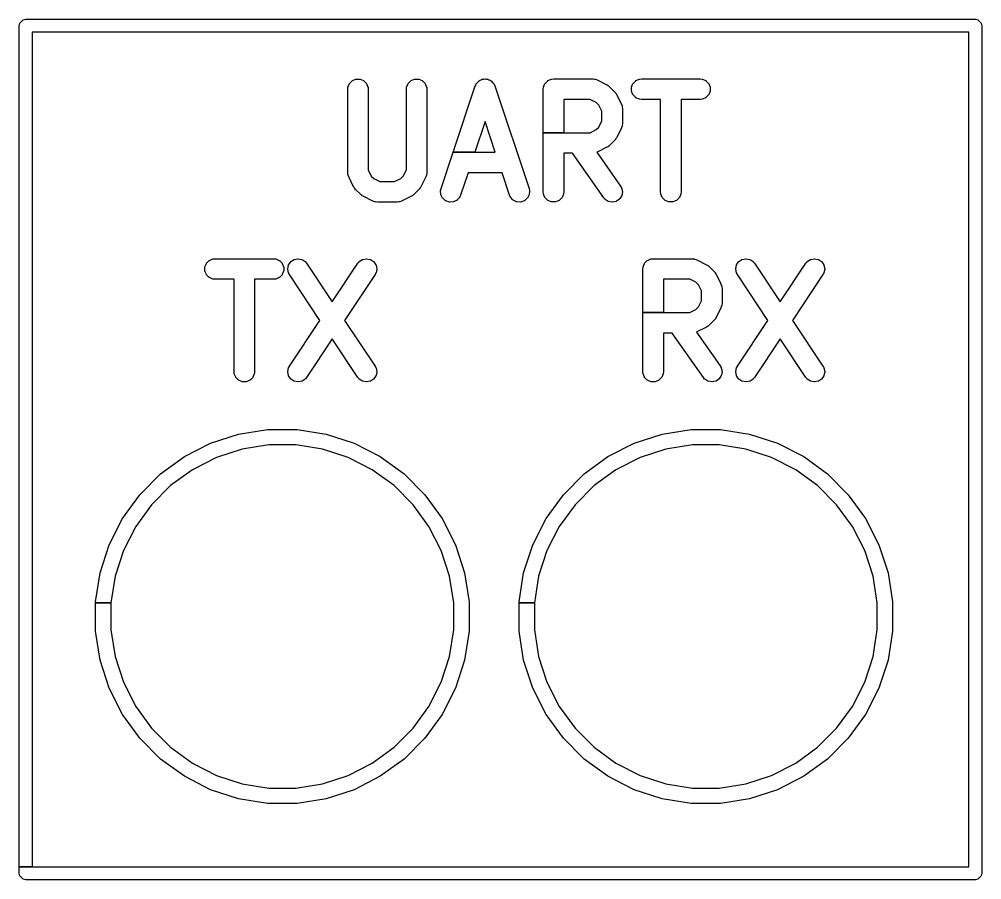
# Model space of a CAD drawing. Extents: x 125.7 to 173.8, y -124.1 to -88.3.
# Drawn here: x 166.35 to 173.85, y -99.05 to -92.35 of the extents above; entities that cross this region are included whole.
import ezdxf

# ---------------------------------------------------------------- set-up
doc = ezdxf.new("R2010")
doc.units = 0
doc.layers.add('BLACK', color=7, linetype='CONTINUOUS')

msp = doc.modelspace()

# ---------------------------------------------------------------- linework, layer by layer
at = {"layer": 'BLACK', "linetype": 'CONTINUOUS'}
for p, q in [((166.35, -92.4), (166.353806, -92.380866)), ((166.35, -98.95), (166.35, -92.4)), ((166.353806, -92.380866), (166.380866, -92.353806)), ((166.380866, -92.353806), (166.4, -92.35)), ((166.4, -92.35), (173.8, -92.35)), ((173.8, -92.35), (173.819134, -92.353806)), ((173.819134, -92.353806), (173.846194, -92.380866)), ((173.846194, -92.380866), (173.85, -92.4)), ((173.85, -92.4), (173.85, -99)), ((173.75, -92.45), (166.45, -92.45)), ((166.45, -92.45), (166.45, -98.95)), ((173.75, -98.95), (173.75, -92.45)), ((168.922181, -92.850714), (168.923264, -92.849091)), ((168.923264, -92.849091), (168.943956, -92.828399)), ((168.943956, -92.828399), (168.945579, -92.827316)), ((168.945579, -92.827316), (168.972615, -92.816117)), ((168.972615, -92.816117), (168.974528, -92.815736)), ((168.974528, -92.815736), (169.003792, -92.815736)), ((169.003792, -92.815736), (169.005705, -92.816117)), ((169.005705, -92.816117), (169.032741, -92.827316)), ((169.032741, -92.827316), (169.034364, -92.828399)), ((169.034364, -92.828399), (169.055056, -92.849091)), ((169.055056, -92.849091), (169.056139, -92.850714)), ((169.379324, -92.850714), (169.380407, -92.849091)), ((169.380407, -92.849091), (169.401099, -92.828399)), ((169.401099, -92.828399), (169.402722, -92.827316)), ((169.402722, -92.827316), (169.429758, -92.816117)), ((169.429758, -92.816117), (169.431671, -92.815736)), ((169.431671, -92.815736), (169.460935, -92.815736)), ((169.460935, -92.815736), (169.462848, -92.816117)), ((169.462848, -92.816117), (169.489884, -92.827316)), ((169.489884, -92.827316), (169.491507, -92.828399)), ((169.491507, -92.828399), (169.512199, -92.849091)), ((169.512199, -92.849091), (169.513282, -92.850714)), ((169.9138, -92.850302), (169.915914, -92.846076)), ((169.915914, -92.846076), (169.917109, -92.844535)), ((169.917109, -92.844535), (169.923945, -92.838604)), ((169.923945, -92.838604), (169.929876, -92.831768)), ((169.929876, -92.831768), (169.931417, -92.830573)), ((169.931417, -92.830573), (169.935643, -92.828459)), ((169.935643, -92.828459), (169.939218, -92.82536)), ((169.939218, -92.82536), (169.940913, -92.824395)), ((169.940913, -92.824395), (169.949495, -92.821534)), ((169.949495, -92.821534), (169.95759, -92.817487)), ((169.95759, -92.817487), (169.959471, -92.816972)), ((169.959471, -92.816972), (169.964183, -92.816636)), ((169.964183, -92.816636), (169.968675, -92.81514)), ((169.968675, -92.81514), (169.97061, -92.814897)), ((169.97061, -92.814897), (169.979636, -92.815537)), ((169.979636, -92.815537), (169.988662, -92.814897)), ((169.988662, -92.814897), (169.990597, -92.815141)), ((169.990597, -92.815141), (169.995083, -92.816636)), ((169.995083, -92.816636), (169.999801, -92.816972)), ((169.999801, -92.816972), (170.001682, -92.817487)), ((170.001682, -92.817487), (170.009774, -92.821533)), ((170.009774, -92.821533), (170.01836, -92.824395)), ((170.01836, -92.824395), (170.020055, -92.825361)), ((170.020055, -92.825361), (170.023626, -92.828458)), ((170.023626, -92.828458), (170.027855, -92.830573)), ((170.027855, -92.830573), (170.029396, -92.831769)), ((170.029396, -92.831769), (170.035324, -92.838603)), ((170.035324, -92.838603), (170.042162, -92.844535)), ((170.042162, -92.844535), (170.043358, -92.846076)), ((170.043358, -92.846076), (170.045472, -92.850305)), ((170.44599, -92.850714), (170.447073, -92.849091)), ((170.447073, -92.849091), (170.467765, -92.828399)), ((170.467765, -92.828399), (170.469388, -92.827316)), ((170.469388, -92.827316), (170.496424, -92.816117)), ((170.496424, -92.816117), (170.497847, -92.81576)), ((170.497847, -92.81576), (170.512479, -92.814319)), ((170.512479, -92.814319), (170.512969, -92.814295)), ((170.512969, -92.814295), (170.817731, -92.814295)), ((170.817731, -92.814295), (170.818221, -92.814319)), ((170.818221, -92.814319), (170.832853, -92.81576)), ((170.832853, -92.81576), (170.834276, -92.816117)), ((170.834276, -92.816117), (170.836015, -92.816837)), ((170.836015, -92.816837), (170.837894, -92.816971)), ((170.837894, -92.816971), (170.839327, -92.817288)), ((170.839327, -92.817288), (170.853059, -92.822543)), ((170.853059, -92.822543), (170.853508, -92.822741)), ((170.853508, -92.822741), (170.929698, -92.860836)), ((171.131704, -92.850714), (171.132787, -92.849091)), ((171.132787, -92.849091), (171.153479, -92.828399)), ((171.153479, -92.828399), (171.155102, -92.827316)), ((171.155102, -92.827316), (171.182138, -92.816117)), ((171.182138, -92.816117), (171.183561, -92.81576)), ((171.183561, -92.81576), (171.198193, -92.814319)), ((171.198193, -92.814319), (171.198683, -92.814295)), ((171.198683, -92.814295), (171.655826, -92.814295)), ((171.655826, -92.814295), (171.656316, -92.814319)), ((171.656316, -92.814319), (171.670948, -92.81576)), ((171.670948, -92.81576), (171.672371, -92.816117)), ((171.672371, -92.816117), (171.699407, -92.827316)), ((171.699407, -92.827316), (171.70103, -92.828399)), ((171.70103, -92.828399), (171.721722, -92.849091)), ((171.721722, -92.849091), (171.722805, -92.850714)), ((168.90916, -92.894295), (168.909184, -92.893805)), ((168.90916, -93.541914), (168.90916, -92.894295)), ((168.909184, -92.893805), (168.910625, -92.879173)), ((168.910625, -92.879173), (168.910982, -92.87775)), ((168.910982, -92.87775), (168.922181, -92.850714)), ((169.056139, -92.850714), (169.067338, -92.87775)), ((169.067338, -92.87775), (169.067695, -92.879173)), ((169.067695, -92.879173), (169.069136, -92.893805)), ((169.069136, -92.893805), (169.06916, -92.894295)), ((169.06916, -92.894295), (169.06916, -93.523029)), ((169.366303, -92.894295), (169.366327, -92.893805)), ((169.366303, -93.523027), (169.366303, -92.894295)), ((169.366327, -92.893805), (169.367768, -92.879173)), ((169.367768, -92.879173), (169.368125, -92.87775)), ((169.368125, -92.87775), (169.379324, -92.850714)), ((169.513282, -92.850714), (169.524481, -92.87775)), ((169.524481, -92.87775), (169.524838, -92.879173)), ((169.524838, -92.879173), (169.526279, -92.893805)), ((169.526279, -92.893805), (169.526303, -92.894295)), ((169.526303, -92.894295), (169.526303, -93.541914)), ((169.7315, -93.385723), (169.903742, -92.868997)), ((169.903742, -92.868997), (169.903919, -92.86854)), ((169.903919, -92.86854), (169.909913, -92.855115)), ((169.909913, -92.855115), (169.910701, -92.853877)), ((169.910701, -92.853877), (169.9138, -92.850302)), ((170.045472, -92.850305), (170.04857, -92.853877)), ((170.04857, -92.853877), (170.049359, -92.855115)), ((170.049359, -92.855115), (170.055353, -92.86854)), ((170.055353, -92.86854), (170.05553, -92.868997)), ((170.05553, -92.868997), (170.322196, -93.668997)), ((170.432969, -92.894295), (170.432993, -92.893805)), ((170.432969, -93.233342), (170.432969, -92.894295)), ((170.432993, -92.893805), (170.434434, -92.879173)), ((170.434434, -92.879173), (170.434791, -92.87775)), ((170.434791, -92.87775), (170.44599, -92.850714)), ((170.929698, -92.860836), (170.930125, -92.861076)), ((170.930125, -92.861076), (170.936066, -92.864814)), ((170.936066, -92.864814), (170.937504, -92.865411)), ((170.937504, -92.865411), (170.938762, -92.866166)), ((170.938762, -92.866166), (170.940572, -92.867652)), ((170.940572, -92.867652), (170.942568, -92.868908)), ((170.942568, -92.868908), (170.943683, -92.869864)), ((170.943683, -92.869864), (170.944706, -92.871044)), ((170.944706, -92.871044), (170.950126, -92.875492)), ((170.950126, -92.875492), (170.95049, -92.875821)), ((170.95049, -92.875821), (170.988585, -92.913916)), ((170.988585, -92.913916), (170.988914, -92.91428)), ((170.988914, -92.91428), (170.993365, -92.919704)), ((170.993365, -92.919704), (170.99454, -92.920723)), ((170.99454, -92.920723), (170.995496, -92.921837)), ((170.995496, -92.921837), (170.996747, -92.923824)), ((170.996747, -92.923824), (170.998241, -92.925645)), ((171.120124, -92.879663), (171.120505, -92.87775)), ((171.120124, -92.908927), (171.120124, -92.879663)), ((171.120505, -92.91084), (171.120124, -92.908927)), ((171.120505, -92.87775), (171.131704, -92.850714)), ((171.131704, -92.937876), (171.120505, -92.91084)), ((171.722805, -92.850714), (171.734004, -92.87775)), ((171.734004, -92.91084), (171.722805, -92.937876)), ((171.734004, -92.87775), (171.734385, -92.879663)), ((171.734385, -92.908927), (171.734004, -92.91084)), ((171.734385, -92.879663), (171.734385, -92.908927)), ((170.798846, -92.974295), (170.592969, -92.974295)), ((170.592969, -92.974295), (170.592969, -93.233342)), ((170.84653, -92.998137), (170.798846, -92.974295)), ((170.866269, -93.017876), (170.84653, -92.998137)), ((170.998241, -92.925645), (170.998995, -92.926904)), ((170.998995, -92.926904), (170.999589, -92.92834)), ((170.999589, -92.92834), (171.003329, -92.93428)), ((171.003329, -92.93428), (171.00357, -92.934708)), ((171.00357, -92.934708), (171.041666, -93.010898)), ((171.132787, -92.939499), (171.131704, -92.937876)), ((171.153479, -92.960191), (171.132787, -92.939499)), ((171.155102, -92.961274), (171.153479, -92.960191)), ((171.182138, -92.972473), (171.155102, -92.961274)), ((171.183561, -92.97283), (171.182138, -92.972473)), ((171.198193, -92.974271), (171.183561, -92.97283)), ((171.198683, -92.974295), (171.198193, -92.974271)), ((171.347254, -92.974295), (171.198683, -92.974295)), ((171.347254, -93.694295), (171.347254, -92.974295)), ((171.655826, -92.974295), (171.507254, -92.974295)), ((171.507254, -92.974295), (171.507254, -93.694295)), ((171.656316, -92.974271), (171.655826, -92.974295)), ((171.670948, -92.97283), (171.656316, -92.974271)), ((171.672371, -92.972473), (171.670948, -92.97283)), ((171.699407, -92.961274), (171.672371, -92.972473)), ((171.70103, -92.960191), (171.699407, -92.961274)), ((171.721722, -92.939499), (171.70103, -92.960191)), ((171.722805, -92.937876), (171.721722, -92.939499)), ((170.890112, -93.065561), (170.866269, -93.017876)), ((170.890112, -93.142074), (170.890112, -93.065561)), ((171.041666, -93.010898), (171.041864, -93.011347)), ((171.041864, -93.011347), (171.047119, -93.025079)), ((171.047119, -93.025079), (171.047436, -93.026512)), ((171.047436, -93.026512), (171.047569, -93.028391)), ((171.047569, -93.028391), (171.04829, -93.030131)), ((171.04829, -93.030131), (171.048647, -93.031554)), ((171.048647, -93.031554), (171.050088, -93.046186)), ((171.050088, -93.046186), (171.050112, -93.046676)), ((171.050112, -93.046676), (171.050112, -93.160961)), ((169.979635, -93.147274), (169.900153, -93.385723)), ((170.059118, -93.385723), (169.979635, -93.147274)), ((170.866267, -93.189762), (170.890112, -93.142074)), ((170.798846, -93.233342), (170.846531, -93.209499)), ((170.846531, -93.209499), (170.866267, -93.189762)), ((171.041666, -93.196739), (171.00357, -93.272929)), ((171.041864, -93.19629), (171.041666, -93.196739)), ((171.047119, -93.182558), (171.041864, -93.19629)), ((171.047436, -93.181125), (171.047119, -93.182558)), ((171.047569, -93.179245), (171.047436, -93.181125)), ((171.04829, -93.177507), (171.047569, -93.179245)), ((171.048647, -93.176083), (171.04829, -93.177507)), ((171.050088, -93.161451), (171.048647, -93.176083)), ((171.050112, -93.160961), (171.050088, -93.161451)), ((170.432969, -93.694295), (170.432969, -93.233342)), ((170.432969, -93.233342), (170.592969, -93.233342)), ((170.592969, -93.233342), (170.432969, -93.233342)), ((170.592969, -93.233342), (170.798846, -93.233342)), ((170.988585, -93.293721), (170.95049, -93.331816)), ((170.988915, -93.293356), (170.988585, -93.293721)), ((170.993365, -93.287931), (170.988915, -93.293356)), ((170.994539, -93.286915), (170.993365, -93.287931)), ((170.995497, -93.285799), (170.994539, -93.286915)), ((170.996746, -93.283813), (170.995497, -93.285799)), ((170.998241, -93.281993), (170.996746, -93.283813)), ((170.998996, -93.280733), (170.998241, -93.281993)), ((170.999593, -93.27929), (170.998996, -93.280733)), ((171.003329, -93.273357), (170.999593, -93.27929)), ((171.00357, -93.272929), (171.003329, -93.273357)), ((170.929698, -93.346801), (170.853508, -93.384896)), ((170.930126, -93.34656), (170.929698, -93.346801)), ((170.936062, -93.342822), (170.930126, -93.34656)), ((170.937502, -93.342227), (170.936062, -93.342822)), ((170.938763, -93.34147), (170.937502, -93.342227)), ((170.940572, -93.339983), (170.938763, -93.34147)), ((170.942566, -93.33873), (170.940572, -93.339983)), ((170.943684, -93.337771), (170.942566, -93.33873)), ((170.944704, -93.336593), (170.943684, -93.337771)), ((170.950126, -93.332145), (170.944704, -93.336593)), ((170.95049, -93.331816), (170.950126, -93.332145)), ((169.637075, -93.668997), (169.7315, -93.385723)), ((169.7315, -93.385723), (169.900153, -93.385723)), ((169.900153, -93.385723), (169.7315, -93.385723)), ((169.900153, -93.385723), (170.059118, -93.385723)), ((170.661793, -93.393342), (170.592969, -93.393342)), ((170.592969, -93.393342), (170.592969, -93.694295)), ((170.904573, -93.740171), (170.661793, -93.393342)), ((170.853059, -93.385094), (170.851689, -93.385617)), ((170.851689, -93.385617), (171.03565, -93.648418)), ((170.853508, -93.384896), (170.853059, -93.385094)), ((169.06916, -93.523029), (169.093003, -93.570715)), ((169.342459, -93.570713), (169.366303, -93.523027)), ((168.909184, -93.542404), (168.90916, -93.541914)), ((168.910625, -93.557036), (168.909184, -93.542404)), ((168.910982, -93.558459), (168.910625, -93.557036)), ((168.911702, -93.560198), (168.910982, -93.558459)), ((168.911836, -93.562077), (168.911702, -93.560198)), ((168.912153, -93.56351), (168.911836, -93.562077)), ((168.917408, -93.577242), (168.912153, -93.56351)), ((168.917606, -93.577691), (168.917408, -93.577242)), ((168.955701, -93.653881), (168.917606, -93.577691)), ((169.093003, -93.570715), (169.112739, -93.590452)), ((169.112739, -93.590452), (169.160426, -93.614295)), ((169.275037, -93.614295), (169.322719, -93.590453)), ((169.322719, -93.590453), (169.342459, -93.570713)), ((169.517856, -93.577692), (169.479761, -93.653882)), ((169.518054, -93.577243), (169.517856, -93.577692)), ((169.523309, -93.563511), (169.518054, -93.577243)), ((169.523627, -93.562077), (169.523309, -93.563511)), ((169.523759, -93.5602), (169.523627, -93.562077)), ((169.524481, -93.558461), (169.523759, -93.5602)), ((169.524838, -93.557036), (169.524481, -93.558461)), ((169.526279, -93.542404), (169.524838, -93.557036)), ((169.526303, -93.541914), (169.526279, -93.542404)), ((169.846819, -93.545723), (169.788863, -93.719593)), ((170.112452, -93.545723), (169.846819, -93.545723)), ((170.170408, -93.719593), (170.112452, -93.545723)), ((168.955941, -93.654309), (168.955701, -93.653881)), ((168.959681, -93.660252), (168.955941, -93.654309)), ((168.960275, -93.661684), (168.959681, -93.660252)), ((168.961029, -93.662943), (168.960275, -93.661684)), ((168.962519, -93.664759), (168.961029, -93.662943)), ((168.963774, -93.666752), (168.962519, -93.664759)), ((168.964729, -93.667866), (168.963774, -93.666752)), ((168.965909, -93.668889), (168.964729, -93.667866)), ((168.970356, -93.674308), (168.965909, -93.668889)), ((168.970685, -93.674671), (168.970356, -93.674308)), ((169.00878, -93.712767), (168.970685, -93.674671)), ((169.160426, -93.614295), (169.275037, -93.614295)), ((169.464777, -93.674671), (169.426682, -93.712767)), ((169.465106, -93.674308), (169.464777, -93.674671)), ((169.469557, -93.668883), (169.465106, -93.674308)), ((169.470731, -93.667866), (169.469557, -93.668883)), ((169.471688, -93.666751), (169.470731, -93.667866)), ((169.47294, -93.66476), (169.471688, -93.666751)), ((169.474432, -93.662944), (169.47294, -93.66476)), ((169.475188, -93.661684), (169.474432, -93.662944)), ((169.475785, -93.660241), (169.475188, -93.661684)), ((169.47952, -93.65431), (169.475785, -93.660241)), ((169.479761, -93.653882), (169.47952, -93.65431)), ((169.633682, -93.683806), (169.636942, -93.669469)), ((169.636942, -93.669469), (169.637075, -93.668997)), ((170.322196, -93.668997), (170.322329, -93.669469)), ((170.322329, -93.669469), (170.325589, -93.683806)), ((171.03565, -93.648418), (171.035911, -93.648833)), ((171.035911, -93.648833), (171.043122, -93.661646)), ((171.043122, -93.661646), (171.043647, -93.663017)), ((171.043647, -93.663017), (171.049976, -93.691588)), ((169.009144, -93.713097), (169.00878, -93.712767)), ((169.014564, -93.717545), (169.009144, -93.713097)), ((169.015588, -93.718726), (169.014564, -93.717545)), ((169.016703, -93.719682), (169.015588, -93.718726)), ((169.018692, -93.720934), (169.016703, -93.719682)), ((169.020509, -93.722425), (169.018692, -93.720934)), ((169.021768, -93.723179), (169.020509, -93.722425)), ((169.023202, -93.723773), (169.021768, -93.723179)), ((169.029146, -93.727514), (169.023202, -93.723773)), ((169.029573, -93.727754), (169.029146, -93.727514)), ((169.105764, -93.765849), (169.029573, -93.727754)), ((169.405889, -93.727754), (169.329699, -93.765849)), ((169.406317, -93.727513), (169.405889, -93.727754)), ((169.412253, -93.723775), (169.406317, -93.727513)), ((169.413693, -93.72318), (169.412253, -93.723775)), ((169.414953, -93.722424), (169.413693, -93.72318)), ((169.416763, -93.720937), (169.414953, -93.722424)), ((169.418759, -93.719682), (169.416763, -93.720937)), ((169.419874, -93.718725), (169.418759, -93.719682)), ((169.420895, -93.717546), (169.419874, -93.718725)), ((169.426318, -93.713097), (169.420895, -93.717546)), ((169.426682, -93.712767), (169.426318, -93.713097)), ((169.633571, -93.68527), (169.633682, -93.683806)), ((169.635646, -93.71446), (169.633571, -93.68527)), ((169.636161, -93.716341), (169.635646, -93.71446)), ((169.649247, -93.742514), (169.636161, -93.716341)), ((169.650443, -93.744055), (169.649247, -93.742514)), ((169.67255, -93.763229), (169.650443, -93.744055)), ((169.781903, -93.734714), (169.762729, -93.756821)), ((169.782692, -93.733476), (169.781903, -93.734714)), ((169.788686, -93.72005), (169.782692, -93.733476)), ((169.788863, -93.719593), (169.788686, -93.72005)), ((170.170585, -93.72005), (170.170408, -93.719593)), ((170.176579, -93.733476), (170.170585, -93.72005)), ((170.177368, -93.734714), (170.176579, -93.733476)), ((170.196542, -93.756821), (170.177368, -93.734714)), ((170.308828, -93.744056), (170.286721, -93.763229)), ((170.310024, -93.742515), (170.308828, -93.744056)), ((170.323111, -93.716341), (170.310024, -93.742515)), ((170.323626, -93.714459), (170.323111, -93.716341)), ((170.3257, -93.685269), (170.323626, -93.714459)), ((170.325589, -93.683806), (170.3257, -93.685269)), ((170.432993, -93.694785), (170.432969, -93.694295)), ((170.434434, -93.709417), (170.432993, -93.694785)), ((170.434791, -93.71084), (170.434434, -93.709417)), ((170.44599, -93.737876), (170.434791, -93.71084)), ((170.447073, -93.739499), (170.44599, -93.737876)), ((170.467765, -93.760191), (170.447073, -93.739499)), ((170.578865, -93.739499), (170.558173, -93.760191)), ((170.579948, -93.737876), (170.578865, -93.739499)), ((170.591147, -93.71084), (170.579948, -93.737876)), ((170.591504, -93.709417), (170.591147, -93.71084)), ((170.592945, -93.694785), (170.591504, -93.709417)), ((170.592969, -93.694295), (170.592945, -93.694785)), ((170.904874, -93.740559), (170.904573, -93.740171)), ((170.914446, -93.75172), (170.904874, -93.740559)), ((171.028499, -93.748853), (171.027149, -93.750262)), ((171.044226, -93.724174), (171.028499, -93.748853)), ((171.044933, -93.722356), (171.044226, -93.724174)), ((171.050018, -93.693538), (171.044933, -93.722356)), ((171.049976, -93.691588), (171.050018, -93.693538)), ((171.347278, -93.694785), (171.347254, -93.694295)), ((171.348719, -93.709417), (171.347278, -93.694785)), ((171.349076, -93.71084), (171.348719, -93.709417)), ((171.360275, -93.737876), (171.349076, -93.71084)), ((171.361358, -93.739499), (171.360275, -93.737876)), ((171.38205, -93.760191), (171.361358, -93.739499)), ((171.49315, -93.739499), (171.472458, -93.760191)), ((171.494233, -93.737876), (171.49315, -93.739499)), ((171.505432, -93.71084), (171.494233, -93.737876)), ((171.505789, -93.709417), (171.505432, -93.71084)), ((171.50723, -93.694785), (171.505789, -93.709417)), ((171.507254, -93.694295), (171.50723, -93.694785)), ((169.106213, -93.766047), (169.105764, -93.765849)), ((169.119945, -93.771302), (169.106213, -93.766047)), ((169.121379, -93.77162), (169.119945, -93.771302)), ((169.123257, -93.771752), (169.121379, -93.77162)), ((169.124995, -93.772473), (169.123257, -93.771752)), ((169.126419, -93.77283), (169.124995, -93.772473)), ((169.141051, -93.774271), (169.126419, -93.77283)), ((169.141541, -93.774295), (169.141051, -93.774271)), ((169.293922, -93.774295), (169.141541, -93.774295)), ((169.294412, -93.774271), (169.293922, -93.774295)), ((169.309044, -93.77283), (169.294412, -93.774271)), ((169.310469, -93.772473), (169.309044, -93.77283)), ((169.312206, -93.771752), (169.310469, -93.772473)), ((169.314084, -93.77162), (169.312206, -93.771752)), ((169.315518, -93.771302), (169.314084, -93.77162)), ((169.32925, -93.766047), (169.315518, -93.771302)), ((169.329699, -93.765849), (169.32925, -93.766047)), ((169.674245, -93.764195), (169.67255, -93.763229)), ((169.702008, -93.773449), (169.674245, -93.764195)), ((169.703944, -93.773693), (169.702008, -93.773449)), ((169.733134, -93.771618), (169.703944, -93.773693)), ((169.735015, -93.771103), (169.733134, -93.771618)), ((169.761188, -93.758017), (169.735015, -93.771103)), ((169.762729, -93.756821), (169.761188, -93.758017)), ((170.198083, -93.758017), (170.196542, -93.756821)), ((170.224256, -93.771104), (170.198083, -93.758017)), ((170.226138, -93.771619), (170.224256, -93.771104)), ((170.255328, -93.773693), (170.226138, -93.771619)), ((170.257263, -93.773449), (170.255328, -93.773693)), ((170.285026, -93.764195), (170.257263, -93.773449)), ((170.286721, -93.763229), (170.285026, -93.764195)), ((170.469388, -93.761274), (170.467765, -93.760191)), ((170.496424, -93.772473), (170.469388, -93.761274)), ((170.498337, -93.772854), (170.496424, -93.772473)), ((170.527601, -93.772854), (170.498337, -93.772854)), ((170.529514, -93.772473), (170.527601, -93.772854)), ((170.55655, -93.761274), (170.529514, -93.772473)), ((170.558173, -93.760191), (170.55655, -93.761274)), ((170.915554, -93.752682), (170.914446, -93.75172)), ((170.940233, -93.768409), (170.915554, -93.752682)), ((170.942051, -93.769116), (170.940233, -93.768409)), ((170.970868, -93.774201), (170.942051, -93.769116)), ((170.972818, -93.774159), (170.970868, -93.774201)), ((171.001389, -93.76783), (170.972818, -93.774159)), ((171.003175, -93.767044), (171.001389, -93.76783)), ((171.027149, -93.750262), (171.003175, -93.767044)), ((171.383673, -93.761274), (171.38205, -93.760191)), ((171.410709, -93.772473), (171.383673, -93.761274)), ((171.412622, -93.772854), (171.410709, -93.772473)), ((171.441886, -93.772854), (171.412622, -93.772854)), ((171.443799, -93.772473), (171.441886, -93.772854)), ((171.470835, -93.761274), (171.443799, -93.772473)), ((171.472458, -93.760191), (171.470835, -93.761274)), ((167.796696, -94.27775), (167.807895, -94.250714)), ((167.807895, -94.250714), (167.808978, -94.249091)), ((167.808978, -94.249091), (167.82967, -94.228399)), ((167.82967, -94.228399), (167.831293, -94.227316)), ((167.831293, -94.227316), (167.858329, -94.216117)), ((167.858329, -94.216117), (167.859752, -94.21576)), ((167.859752, -94.21576), (167.874384, -94.214319)), ((167.874384, -94.214319), (167.874874, -94.214295)), ((167.874874, -94.214295), (168.332017, -94.214295)), ((168.332017, -94.214295), (168.332507, -94.214319)), ((168.332507, -94.214319), (168.347139, -94.21576)), ((168.347139, -94.21576), (168.348562, -94.216117)), ((168.348562, -94.216117), (168.375598, -94.227316)), ((168.375598, -94.227316), (168.377221, -94.228399)), ((168.377221, -94.228399), (168.397913, -94.249091)), ((168.397913, -94.249091), (168.398996, -94.250714)), ((168.398996, -94.250714), (168.410195, -94.27775)), ((168.44259, -94.293235), (168.448329, -94.264541)), ((168.448329, -94.264541), (168.449078, -94.26274)), ((168.449078, -94.26274), (168.465361, -94.238425)), ((168.465361, -94.238425), (168.466741, -94.237047)), ((168.466741, -94.237047), (168.49109, -94.220814)), ((168.49109, -94.220814), (168.492894, -94.220069)), ((168.492894, -94.220069), (168.521602, -94.21439)), ((168.521602, -94.21439), (168.523553, -94.214392)), ((168.523553, -94.214392), (168.552247, -94.220131)), ((168.552247, -94.220131), (168.554048, -94.22088)), ((168.554048, -94.22088), (168.578363, -94.237163)), ((168.578363, -94.237163), (168.579449, -94.238149)), ((168.579449, -94.238149), (168.588765, -94.249524)), ((168.588765, -94.249524), (168.589057, -94.249919)), ((168.589057, -94.249919), (168.789158, -94.550072)), ((168.789158, -94.550072), (168.989263, -94.249918)), ((168.989263, -94.249918), (168.989555, -94.249524)), ((168.989555, -94.249524), (168.998871, -94.238149)), ((168.998871, -94.238149), (168.999957, -94.237163)), ((168.999957, -94.237163), (169.024272, -94.22088)), ((169.024272, -94.22088), (169.026073, -94.220131)), ((169.026073, -94.220131), (169.054767, -94.214392)), ((169.054767, -94.214392), (169.056718, -94.21439)), ((169.056718, -94.21439), (169.085426, -94.220069)), ((169.085426, -94.220069), (169.087229, -94.220814)), ((169.087229, -94.220814), (169.111578, -94.237046)), ((169.111578, -94.237046), (169.112959, -94.238424)), ((169.112959, -94.238424), (169.129242, -94.262739)), ((169.129242, -94.262739), (169.129991, -94.26454)), ((169.129991, -94.26454), (169.13573, -94.293235)), ((171.210982, -94.27775), (171.222181, -94.250714)), ((171.222181, -94.250714), (171.223264, -94.249091)), ((171.223264, -94.249091), (171.243956, -94.228399)), ((171.243956, -94.228399), (171.245579, -94.227316)), ((171.245579, -94.227316), (171.272615, -94.216117)), ((171.272615, -94.216117), (171.274038, -94.21576)), ((171.274038, -94.21576), (171.28867, -94.214319)), ((171.28867, -94.214319), (171.28916, -94.214295)), ((171.28916, -94.214295), (171.593922, -94.214295)), ((171.593922, -94.214295), (171.594412, -94.214319)), ((171.594412, -94.214319), (171.609044, -94.21576)), ((171.609044, -94.21576), (171.610467, -94.216117)), ((171.610467, -94.216117), (171.612206, -94.216837)), ((171.612206, -94.216837), (171.614085, -94.216971)), ((171.614085, -94.216971), (171.615518, -94.217288)), ((171.615518, -94.217288), (171.62925, -94.222543)), ((171.62925, -94.222543), (171.629699, -94.222741)), ((171.629699, -94.222741), (171.705889, -94.260836)), ((171.705889, -94.260836), (171.706316, -94.261076)), ((171.706316, -94.261076), (171.712257, -94.264814)), ((171.712257, -94.264814), (171.713695, -94.265411)), ((171.713695, -94.265411), (171.714953, -94.266166)), ((171.714953, -94.266166), (171.716763, -94.267652)), ((171.716763, -94.267652), (171.718759, -94.268908)), ((171.718759, -94.268908), (171.719874, -94.269864)), ((171.719874, -94.269864), (171.720897, -94.271044)), ((171.720897, -94.271044), (171.726317, -94.275492)), ((171.933066, -94.293235), (171.938805, -94.264541)), ((171.938805, -94.264541), (171.939554, -94.26274)), ((171.939554, -94.26274), (171.955837, -94.238425)), ((171.955837, -94.238425), (171.957217, -94.237047)), ((171.957217, -94.237047), (171.981566, -94.220814)), ((171.981566, -94.220814), (171.98337, -94.220069)), ((171.98337, -94.220069), (172.012078, -94.21439)), ((172.012078, -94.21439), (172.014029, -94.214392)), ((172.014029, -94.214392), (172.042723, -94.220131)), ((172.042723, -94.220131), (172.044524, -94.22088)), ((172.044524, -94.22088), (172.068839, -94.237163)), ((172.068839, -94.237163), (172.069925, -94.238149)), ((172.069925, -94.238149), (172.079241, -94.249524)), ((172.079241, -94.249524), (172.079533, -94.249919)), ((172.079533, -94.249919), (172.279634, -94.550072)), ((172.279634, -94.550072), (172.479739, -94.249918)), ((172.479739, -94.249918), (172.480031, -94.249524)), ((172.480031, -94.249524), (172.489347, -94.238149)), ((172.489347, -94.238149), (172.490433, -94.237163)), ((172.490433, -94.237163), (172.514748, -94.22088)), ((172.514748, -94.22088), (172.516549, -94.220131)), ((172.516549, -94.220131), (172.545243, -94.214392)), ((172.545243, -94.214392), (172.547194, -94.21439)), ((172.547194, -94.21439), (172.575902, -94.220069)), ((172.575902, -94.220069), (172.577705, -94.220814)), ((172.577705, -94.220814), (172.602054, -94.237046)), ((172.602054, -94.237046), (172.603435, -94.238424)), ((172.603435, -94.238424), (172.619718, -94.262739)), ((172.619718, -94.262739), (172.620467, -94.26454)), ((172.620467, -94.26454), (172.626206, -94.293235)), ((167.796315, -94.279663), (167.796696, -94.27775)), ((167.796315, -94.308927), (167.796315, -94.279663)), ((167.796696, -94.31084), (167.796315, -94.308927)), ((167.807895, -94.337876), (167.796696, -94.31084)), ((167.808978, -94.339499), (167.807895, -94.337876)), ((167.82967, -94.360191), (167.808978, -94.339499)), ((168.397913, -94.339499), (168.377221, -94.360191)), ((168.398996, -94.337876), (168.397913, -94.339499)), ((168.410195, -94.31084), (168.398996, -94.337876)), ((168.410195, -94.27775), (168.410576, -94.279663)), ((168.410576, -94.308927), (168.410195, -94.31084)), ((168.410576, -94.279663), (168.410576, -94.308927)), ((168.442588, -94.295186), (168.44259, -94.293235)), ((168.448267, -94.323894), (168.442588, -94.295186)), ((168.44876, -94.325276), (168.448267, -94.323894)), ((168.455677, -94.33825), (168.44876, -94.325276)), ((168.455929, -94.338671), (168.455677, -94.33825)), ((168.693011, -94.694295), (168.455929, -94.338671)), ((169.122391, -94.338671), (168.885308, -94.694295)), ((169.122643, -94.338249), (169.122391, -94.338671)), ((169.12956, -94.325275), (169.122643, -94.338249)), ((169.130053, -94.323893), (169.12956, -94.325275)), ((169.135732, -94.295186), (169.130053, -94.323893)), ((169.13573, -94.293235), (169.135732, -94.295186)), ((171.20916, -94.294295), (171.209184, -94.293805)), ((171.20916, -94.633342), (171.20916, -94.294295)), ((171.209184, -94.293805), (171.210625, -94.279173)), ((171.210625, -94.279173), (171.210982, -94.27775)), ((171.726317, -94.275492), (171.726681, -94.275821)), ((171.726681, -94.275821), (171.764776, -94.313916)), ((171.764776, -94.313916), (171.765105, -94.31428)), ((171.765105, -94.31428), (171.769556, -94.319704)), ((171.769556, -94.319704), (171.770731, -94.320723)), ((171.770731, -94.320723), (171.771687, -94.321837)), ((171.771687, -94.321837), (171.772938, -94.323824)), ((171.772938, -94.323824), (171.774432, -94.325645)), ((171.774432, -94.325645), (171.775186, -94.326904)), ((171.775186, -94.326904), (171.77578, -94.32834)), ((171.77578, -94.32834), (171.77952, -94.33428)), ((171.77952, -94.33428), (171.779761, -94.334708)), ((171.779761, -94.334708), (171.817857, -94.410898)), ((171.933064, -94.295186), (171.933066, -94.293235)), ((171.938743, -94.323894), (171.933064, -94.295186)), ((171.939236, -94.325276), (171.938743, -94.323894)), ((171.946153, -94.33825), (171.939236, -94.325276)), ((171.946405, -94.338671), (171.946153, -94.33825)), ((172.183487, -94.694295), (171.946405, -94.338671)), ((172.612867, -94.338671), (172.375784, -94.694295)), ((172.613119, -94.338249), (172.612867, -94.338671)), ((172.620036, -94.325275), (172.613119, -94.338249)), ((172.620529, -94.323893), (172.620036, -94.325275)), ((172.626208, -94.295186), (172.620529, -94.323893)), ((172.626206, -94.293235), (172.626208, -94.295186)), ((167.831293, -94.361274), (167.82967, -94.360191)), ((167.858329, -94.372473), (167.831293, -94.361274)), ((167.859752, -94.37283), (167.858329, -94.372473)), ((167.874384, -94.374271), (167.859752, -94.37283)), ((167.874874, -94.374295), (167.874384, -94.374271)), ((168.023445, -94.374295), (167.874874, -94.374295)), ((168.023445, -95.094295), (168.023445, -94.374295)), ((168.332017, -94.374295), (168.183445, -94.374295)), ((168.183445, -94.374295), (168.183445, -95.094295)), ((168.332507, -94.374271), (168.332017, -94.374295)), ((168.347139, -94.37283), (168.332507, -94.374271)), ((168.348562, -94.372473), (168.347139, -94.37283)), ((168.375598, -94.361274), (168.348562, -94.372473)), ((168.377221, -94.360191), (168.375598, -94.361274)), ((171.575037, -94.374295), (171.36916, -94.374295)), ((171.36916, -94.374295), (171.36916, -94.633342)), ((171.622721, -94.398137), (171.575037, -94.374295)), ((171.64246, -94.417876), (171.622721, -94.398137)), ((171.666303, -94.465561), (171.64246, -94.417876)), ((171.817857, -94.410898), (171.818055, -94.411347)), ((171.818055, -94.411347), (171.82331, -94.425079)), ((171.666303, -94.542074), (171.666303, -94.465561)), ((171.82331, -94.425079), (171.823627, -94.426512)), ((171.823627, -94.426512), (171.82376, -94.428391)), ((171.82376, -94.428391), (171.824481, -94.430131)), ((171.824481, -94.430131), (171.824838, -94.431554)), ((171.824838, -94.431554), (171.826279, -94.446186)), ((171.826279, -94.446186), (171.826303, -94.446676)), ((171.826303, -94.446676), (171.826303, -94.560961)), ((171.642458, -94.589762), (171.666303, -94.542074)), ((171.826279, -94.561451), (171.824838, -94.576083)), ((171.826303, -94.560961), (171.826279, -94.561451)), ((171.20916, -95.094295), (171.20916, -94.633342)), ((171.20916, -94.633342), (171.36916, -94.633342)), ((171.36916, -94.633342), (171.20916, -94.633342)), ((171.36916, -94.633342), (171.575037, -94.633342)), ((171.575037, -94.633342), (171.622722, -94.609499)), ((171.622722, -94.609499), (171.642458, -94.589762)), ((171.817857, -94.596739), (171.779761, -94.672929)), ((171.818055, -94.59629), (171.817857, -94.596739)), ((171.82331, -94.582558), (171.818055, -94.59629)), ((171.823627, -94.581125), (171.82331, -94.582558)), ((171.82376, -94.579245), (171.823627, -94.581125)), ((171.824481, -94.577507), (171.82376, -94.579245)), ((171.824838, -94.576083), (171.824481, -94.577507)), ((168.455929, -95.049919), (168.693011, -94.694295)), ((168.885308, -94.694295), (169.122391, -95.049919)), ((171.764776, -94.693721), (171.726681, -94.731816)), ((171.765106, -94.693356), (171.764776, -94.693721)), ((171.769556, -94.687931), (171.765106, -94.693356)), ((171.77073, -94.686915), (171.769556, -94.687931)), ((171.771688, -94.685799), (171.77073, -94.686915)), ((171.772937, -94.683813), (171.771688, -94.685799)), ((171.774432, -94.681993), (171.772937, -94.683813)), ((171.775187, -94.680733), (171.774432, -94.681993)), ((171.775784, -94.67929), (171.775187, -94.680733)), ((171.77952, -94.673357), (171.775784, -94.67929)), ((171.779761, -94.672929), (171.77952, -94.673357)), ((171.946405, -95.049919), (172.183487, -94.694295)), ((172.375784, -94.694295), (172.612867, -95.049919)), ((171.437984, -94.793342), (171.36916, -94.793342)), ((171.36916, -94.793342), (171.36916, -95.094295)), ((171.680764, -95.140171), (171.437984, -94.793342)), ((171.62925, -94.785094), (171.62788, -94.785617)), ((171.62788, -94.785617), (171.811841, -95.048418)), ((171.629699, -94.784896), (171.62925, -94.785094)), ((171.705889, -94.746801), (171.629699, -94.784896)), ((171.706317, -94.74656), (171.705889, -94.746801)), ((171.712253, -94.742822), (171.706317, -94.74656)), ((171.713693, -94.742227), (171.712253, -94.742822)), ((171.714954, -94.74147), (171.713693, -94.742227)), ((171.716763, -94.739983), (171.714954, -94.74147)), ((171.718757, -94.73873), (171.716763, -94.739983)), ((171.719875, -94.737771), (171.718757, -94.73873)), ((171.720895, -94.736593), (171.719875, -94.737771)), ((171.726317, -94.732145), (171.720895, -94.736593)), ((171.726681, -94.731816), (171.726317, -94.732145)), ((168.789158, -94.838516), (168.589057, -95.138671)), ((168.989263, -95.138672), (168.789158, -94.838516)), ((172.279634, -94.838516), (172.079533, -95.138671)), ((172.479739, -95.138672), (172.279634, -94.838516)), ((168.023469, -95.094785), (168.023445, -95.094295)), ((168.02491, -95.109417), (168.023469, -95.094785)), ((168.183421, -95.094785), (168.18198, -95.109417)), ((168.183445, -95.094295), (168.183421, -95.094785)), ((168.442588, -95.093404), (168.448267, -95.064696)), ((168.44259, -95.095355), (168.442588, -95.093404)), ((168.448329, -95.124049), (168.44259, -95.095355)), ((168.448267, -95.064696), (168.44876, -95.063314)), ((168.44876, -95.063314), (168.455677, -95.05034)), ((168.455677, -95.05034), (168.455929, -95.049919)), ((169.122391, -95.049919), (169.122643, -95.050341)), ((169.122643, -95.050341), (169.12956, -95.063315)), ((169.12956, -95.063315), (169.130053, -95.064697)), ((169.13573, -95.095355), (169.129991, -95.12405)), ((169.130053, -95.064697), (169.135732, -95.093404)), ((169.135732, -95.093404), (169.13573, -95.095355)), ((171.209184, -95.094785), (171.20916, -95.094295)), ((171.210625, -95.109417), (171.209184, -95.094785)), ((171.369136, -95.094785), (171.367695, -95.109417)), ((171.36916, -95.094295), (171.369136, -95.094785)), ((171.811841, -95.048418), (171.812102, -95.048833)), ((171.812102, -95.048833), (171.819313, -95.061646)), ((171.819313, -95.061646), (171.819838, -95.063017)), ((171.819838, -95.063017), (171.826167, -95.091588)), ((171.826209, -95.093538), (171.821124, -95.122356)), ((171.826167, -95.091588), (171.826209, -95.093538)), ((171.933064, -95.093404), (171.938743, -95.064696)), ((171.933066, -95.095355), (171.933064, -95.093404)), ((171.938805, -95.124049), (171.933066, -95.095355)), ((171.938743, -95.064696), (171.939236, -95.063314)), ((171.939236, -95.063314), (171.946153, -95.05034)), ((171.946153, -95.05034), (171.946405, -95.049919)), ((172.612867, -95.049919), (172.613119, -95.050341)), ((172.613119, -95.050341), (172.620036, -95.063315)), ((172.620036, -95.063315), (172.620529, -95.064697)), ((172.626206, -95.095355), (172.620467, -95.12405)), ((172.620529, -95.064697), (172.626208, -95.093404)), ((172.626208, -95.093404), (172.626206, -95.095355)), ((168.025267, -95.11084), (168.02491, -95.109417)), ((168.036466, -95.137876), (168.025267, -95.11084)), ((168.037549, -95.139499), (168.036466, -95.137876)), ((168.058241, -95.160191), (168.037549, -95.139499)), ((168.059864, -95.161274), (168.058241, -95.160191)), ((168.0869, -95.172473), (168.059864, -95.161274)), ((168.088813, -95.172854), (168.0869, -95.172473)), ((168.118077, -95.172854), (168.088813, -95.172854)), ((168.11999, -95.172473), (168.118077, -95.172854)), ((168.147026, -95.161274), (168.11999, -95.172473)), ((168.148649, -95.160191), (168.147026, -95.161274)), ((168.169341, -95.139499), (168.148649, -95.160191)), ((168.170424, -95.137876), (168.169341, -95.139499)), ((168.181623, -95.11084), (168.170424, -95.137876)), ((168.18198, -95.109417), (168.181623, -95.11084)), ((168.449078, -95.12585), (168.448329, -95.124049)), ((168.465361, -95.150165), (168.449078, -95.12585)), ((168.466741, -95.151543), (168.465361, -95.150165)), ((168.49109, -95.167776), (168.466741, -95.151543)), ((168.492894, -95.168521), (168.49109, -95.167776)), ((168.521602, -95.1742), (168.492894, -95.168521)), ((168.523553, -95.174198), (168.521602, -95.1742)), ((168.552247, -95.168459), (168.523553, -95.174198)), ((168.554048, -95.16771), (168.552247, -95.168459)), ((168.578363, -95.151427), (168.554048, -95.16771)), ((168.579449, -95.150441), (168.578363, -95.151427)), ((168.588765, -95.139066), (168.579449, -95.150441)), ((168.589057, -95.138671), (168.588765, -95.139066)), ((168.989555, -95.139066), (168.989263, -95.138672)), ((168.998871, -95.150441), (168.989555, -95.139066)), ((168.999957, -95.151427), (168.998871, -95.150441)), ((169.024272, -95.16771), (168.999957, -95.151427)), ((169.026073, -95.168459), (169.024272, -95.16771)), ((169.054767, -95.174198), (169.026073, -95.168459)), ((169.056718, -95.1742), (169.054767, -95.174198)), ((169.085426, -95.168521), (169.056718, -95.1742)), ((169.087229, -95.167776), (169.085426, -95.168521)), ((169.111578, -95.151544), (169.087229, -95.167776)), ((169.112959, -95.150166), (169.111578, -95.151544)), ((169.129242, -95.125851), (169.112959, -95.150166)), ((169.129991, -95.12405), (169.129242, -95.125851)), ((171.210982, -95.11084), (171.210625, -95.109417)), ((171.222181, -95.137876), (171.210982, -95.11084)), ((171.223264, -95.139499), (171.222181, -95.137876)), ((171.243956, -95.160191), (171.223264, -95.139499)), ((171.245579, -95.161274), (171.243956, -95.160191)), ((171.272615, -95.172473), (171.245579, -95.161274)), ((171.274528, -95.172854), (171.272615, -95.172473)), ((171.303792, -95.172854), (171.274528, -95.172854)), ((171.305705, -95.172473), (171.303792, -95.172854)), ((171.332741, -95.161274), (171.305705, -95.172473)), ((171.334364, -95.160191), (171.332741, -95.161274)), ((171.355056, -95.139499), (171.334364, -95.160191)), ((171.356139, -95.137876), (171.355056, -95.139499)), ((171.367338, -95.11084), (171.356139, -95.137876)), ((171.367695, -95.109417), (171.367338, -95.11084)), ((171.681065, -95.140559), (171.680764, -95.140171)), ((171.690637, -95.15172), (171.681065, -95.140559)), ((171.691745, -95.152682), (171.690637, -95.15172)), ((171.716424, -95.168409), (171.691745, -95.152682)), ((171.718242, -95.169116), (171.716424, -95.168409)), ((171.747059, -95.174201), (171.718242, -95.169116)), ((171.749009, -95.174159), (171.747059, -95.174201)), ((171.77758, -95.16783), (171.749009, -95.174159)), ((171.779366, -95.167044), (171.77758, -95.16783)), ((171.80334, -95.150262), (171.779366, -95.167044)), ((171.80469, -95.148853), (171.80334, -95.150262)), ((171.820417, -95.124174), (171.80469, -95.148853)), ((171.821124, -95.122356), (171.820417, -95.124174)), ((171.939554, -95.12585), (171.938805, -95.124049)), ((171.955837, -95.150165), (171.939554, -95.12585)), ((171.957217, -95.151543), (171.955837, -95.150165)), ((171.981566, -95.167776), (171.957217, -95.151543)), ((171.98337, -95.168521), (171.981566, -95.167776)), ((172.012078, -95.1742), (171.98337, -95.168521)), ((172.014029, -95.174198), (172.012078, -95.1742)), ((172.042723, -95.168459), (172.014029, -95.174198)), ((172.044524, -95.16771), (172.042723, -95.168459)), ((172.068839, -95.151427), (172.044524, -95.16771)), ((172.069925, -95.150441), (172.068839, -95.151427)), ((172.079241, -95.139066), (172.069925, -95.150441)), ((172.079533, -95.138671), (172.079241, -95.139066)), ((172.480031, -95.139066), (172.479739, -95.138672)), ((172.489347, -95.150441), (172.480031, -95.139066)), ((172.490433, -95.151427), (172.489347, -95.150441)), ((172.514748, -95.16771), (172.490433, -95.151427)), ((172.516549, -95.168459), (172.514748, -95.16771)), ((172.545243, -95.174198), (172.516549, -95.168459)), ((172.547194, -95.1742), (172.545243, -95.174198)), ((172.575902, -95.168521), (172.547194, -95.1742)), ((172.577705, -95.167776), (172.575902, -95.168521)), ((172.602054, -95.151544), (172.577705, -95.167776)), ((172.603435, -95.150166), (172.602054, -95.151544)), ((172.619718, -95.125851), (172.603435, -95.150166)), ((172.620467, -95.12405), (172.619718, -95.125851)), ((168.05917, -95.58034), (168.28545, -95.544501)), ((168.28545, -95.544501), (168.51455, -95.544501)), ((168.51455, -95.544501), (168.74083, -95.58034)), ((171.35917, -95.58034), (171.58545, -95.544501)), ((171.58545, -95.544501), (171.81455, -95.544501)), ((171.81455, -95.544501), (172.04083, -95.58034)), ((167.841282, -95.651136), (168.05917, -95.58034)), ((168.74083, -95.58034), (168.958718, -95.651136)), ((171.141282, -95.651136), (171.35917, -95.58034)), ((172.04083, -95.58034), (172.258718, -95.651136)), ((167.637152, -95.755145), (167.841282, -95.651136)), ((168.087183, -95.697024), (167.887204, -95.762001)), ((168.294865, -95.664131), (168.087183, -95.697024)), ((168.505135, -95.664131), (168.294865, -95.664131)), ((168.712817, -95.697024), (168.505135, -95.664131)), ((168.912796, -95.762001), (168.712817, -95.697024)), ((168.958718, -95.651136), (169.162848, -95.755145)), ((170.937152, -95.755145), (171.141282, -95.651136)), ((171.387183, -95.697024), (171.187204, -95.762001)), ((171.594865, -95.664131), (171.387183, -95.697024)), ((171.805135, -95.664131), (171.594865, -95.664131)), ((172.012817, -95.697024), (171.805135, -95.664131)), ((172.212796, -95.762001), (172.012817, -95.697024)), ((172.258718, -95.651136), (172.462848, -95.755145)), ((167.451806, -95.889807), (167.637152, -95.755145)), ((167.887204, -95.762001), (167.699852, -95.857462)), ((169.100148, -95.857462), (168.912796, -95.762001)), ((169.162848, -95.755145), (169.348194, -95.889807)), ((170.751806, -95.889807), (170.937152, -95.755145)), ((171.187204, -95.762001), (170.999852, -95.857462)), ((172.400148, -95.857462), (172.212796, -95.762001)), ((172.462848, -95.755145), (172.648194, -95.889807)), ((167.289807, -96.051806), (167.451806, -95.889807)), ((167.699852, -95.857462), (167.52974, -95.981056)), ((169.27026, -95.981056), (169.100148, -95.857462)), ((169.348194, -95.889807), (169.510193, -96.051806)), ((170.589807, -96.051806), (170.751806, -95.889807)), ((170.999852, -95.857462), (170.82974, -95.981056)), ((172.57026, -95.981056), (172.400148, -95.857462)), ((172.648194, -95.889807), (172.810193, -96.051806)), ((167.52974, -95.981056), (167.381056, -96.12974)), ((169.418944, -96.12974), (169.27026, -95.981056)), ((170.82974, -95.981056), (170.681056, -96.12974)), ((172.718944, -96.12974), (172.57026, -95.981056)), ((167.155145, -96.237152), (167.289807, -96.051806)), ((169.510193, -96.051806), (169.644855, -96.237152)), ((170.455145, -96.237152), (170.589807, -96.051806)), ((172.810193, -96.051806), (172.944855, -96.237152)), ((167.381056, -96.12974), (167.257462, -96.299852)), ((169.542538, -96.299852), (169.418944, -96.12974)), ((170.681056, -96.12974), (170.557462, -96.299852)), ((172.842538, -96.299852), (172.718944, -96.12974)), ((167.051136, -96.441282), (167.155145, -96.237152)), ((167.257462, -96.299852), (167.162001, -96.487204)), ((169.637999, -96.487204), (169.542538, -96.299852)), ((169.644855, -96.237152), (169.748864, -96.441282)), ((170.351136, -96.441282), (170.455145, -96.237152)), ((170.557462, -96.299852), (170.462001, -96.487204)), ((172.937999, -96.487204), (172.842538, -96.299852)), ((172.944855, -96.237152), (173.048864, -96.441282)), ((166.98034, -96.65917), (167.051136, -96.441282)), ((169.748864, -96.441282), (169.81966, -96.65917)), ((170.28034, -96.65917), (170.351136, -96.441282)), ((173.048864, -96.441282), (173.11966, -96.65917)), ((167.162001, -96.487204), (167.097024, -96.687183)), ((169.702976, -96.687183), (169.637999, -96.487204)), ((170.462001, -96.487204), (170.397024, -96.687183)), ((173.002976, -96.687183), (172.937999, -96.487204)), ((166.944501, -96.88545), (166.98034, -96.65917)), ((169.81966, -96.65917), (169.855499, -96.88545)), ((170.244501, -96.88545), (170.28034, -96.65917)), ((173.11966, -96.65917), (173.155499, -96.88545)), ((167.097024, -96.687183), (167.064131, -96.894865)), ((169.735869, -96.894865), (169.702976, -96.687183)), ((170.397024, -96.687183), (170.364131, -96.894865)), ((173.035869, -96.894865), (173.002976, -96.687183)), ((166.944501, -96.894865), (166.944501, -96.88545)), ((166.944501, -97.11455), (166.944501, -96.894865)), ((166.944501, -96.894865), (167.064131, -96.894865)), ((167.064131, -96.894865), (166.944501, -96.894865)), ((167.064131, -96.894865), (167.064131, -97.105135)), ((169.735869, -97.105135), (169.735869, -96.894865)), ((169.855499, -96.88545), (169.855499, -97.11455)), ((170.244501, -96.894865), (170.244501, -96.88545)), ((170.244501, -97.11455), (170.244501, -96.894865)), ((170.244501, -96.894865), (170.364131, -96.894865)), ((170.364131, -96.894865), (170.244501, -96.894865)), ((170.364131, -96.894865), (170.364131, -97.105135)), ((173.035869, -97.105135), (173.035869, -96.894865)), ((173.155499, -96.88545), (173.155499, -97.11455)), ((166.98034, -97.34083), (166.944501, -97.11455)), ((167.064131, -97.105135), (167.097024, -97.312817)), ((169.702976, -97.312817), (169.735869, -97.105135)), ((169.855499, -97.11455), (169.81966, -97.34083)), ((170.28034, -97.34083), (170.244501, -97.11455)), ((170.364131, -97.105135), (170.397024, -97.312817)), ((173.002976, -97.312817), (173.035869, -97.105135)), ((173.155499, -97.11455), (173.11966, -97.34083)), ((167.051136, -97.558718), (166.98034, -97.34083)), ((167.097024, -97.312817), (167.162001, -97.512796)), ((169.637999, -97.512796), (169.702976, -97.312817)), ((169.81966, -97.34083), (169.748864, -97.558718)), ((170.351136, -97.558718), (170.28034, -97.34083)), ((170.397024, -97.312817), (170.462001, -97.512796)), ((172.937999, -97.512796), (173.002976, -97.312817)), ((173.11966, -97.34083), (173.048864, -97.558718)), ((167.155145, -97.762848), (167.051136, -97.558718)), ((167.162001, -97.512796), (167.257462, -97.700148)), ((169.542538, -97.700148), (169.637999, -97.512796)), ((169.748864, -97.558718), (169.644855, -97.762848)), ((170.455145, -97.762848), (170.351136, -97.558718)), ((170.462001, -97.512796), (170.557462, -97.700148)), ((172.842538, -97.700148), (172.937999, -97.512796)), ((173.048864, -97.558718), (172.944855, -97.762848)), ((167.257462, -97.700148), (167.381056, -97.87026)), ((169.418944, -97.87026), (169.542538, -97.700148)), ((170.557462, -97.700148), (170.681056, -97.87026)), ((172.718944, -97.87026), (172.842538, -97.700148)), ((167.289807, -97.948194), (167.155145, -97.762848)), ((169.644855, -97.762848), (169.510193, -97.948194)), ((170.589807, -97.948194), (170.455145, -97.762848)), ((172.944855, -97.762848), (172.810193, -97.948194)), ((167.381056, -97.87026), (167.52974, -98.018944)), ((169.27026, -98.018944), (169.418944, -97.87026)), ((170.681056, -97.87026), (170.82974, -98.018944)), ((172.57026, -98.018944), (172.718944, -97.87026)), ((167.451806, -98.110193), (167.289807, -97.948194)), ((169.510193, -97.948194), (169.348194, -98.110193)), ((170.751806, -98.110193), (170.589807, -97.948194)), ((172.810193, -97.948194), (172.648194, -98.110193)), ((167.52974, -98.018944), (167.699852, -98.142538)), ((169.100148, -98.142538), (169.27026, -98.018944)), ((170.82974, -98.018944), (170.999852, -98.142538)), ((172.400148, -98.142538), (172.57026, -98.018944)), ((167.637152, -98.244855), (167.451806, -98.110193)), ((167.699852, -98.142538), (167.887204, -98.237999)), ((168.912796, -98.237999), (169.100148, -98.142538)), ((169.348194, -98.110193), (169.162848, -98.244855)), ((170.937152, -98.244855), (170.751806, -98.110193)), ((170.999852, -98.142538), (171.187204, -98.237999)), ((172.212796, -98.237999), (172.400148, -98.142538)), ((172.648194, -98.110193), (172.462848, -98.244855)), ((167.841282, -98.348864), (167.637152, -98.244855)), ((167.887204, -98.237999), (168.087183, -98.302976)), ((168.712817, -98.302976), (168.912796, -98.237999)), ((169.162848, -98.244855), (168.958718, -98.348864)), ((171.141282, -98.348864), (170.937152, -98.244855)), ((171.187204, -98.237999), (171.387183, -98.302976)), ((172.012817, -98.302976), (172.212796, -98.237999)), ((172.462848, -98.244855), (172.258718, -98.348864)), ((168.087183, -98.302976), (168.294865, -98.335869)), ((168.505135, -98.335869), (168.712817, -98.302976)), ((171.387183, -98.302976), (171.594865, -98.335869)), ((171.805135, -98.335869), (172.012817, -98.302976)), ((168.05917, -98.41966), (167.841282, -98.348864)), ((168.294865, -98.335869), (168.505135, -98.335869)), ((168.958718, -98.348864), (168.74083, -98.41966)), ((171.35917, -98.41966), (171.141282, -98.348864)), ((171.594865, -98.335869), (171.805135, -98.335869)), ((172.258718, -98.348864), (172.04083, -98.41966)), ((168.28545, -98.455499), (168.05917, -98.41966)), ((168.51455, -98.455499), (168.28545, -98.455499)), ((168.74083, -98.41966), (168.51455, -98.455499)), ((171.58545, -98.455499), (171.35917, -98.41966)), ((171.81455, -98.455499), (171.58545, -98.455499)), ((172.04083, -98.41966), (171.81455, -98.455499)), ((166.35, -99), (166.35, -98.95)), ((166.35, -98.95), (166.45, -98.95)), ((166.45, -98.95), (166.35, -98.95)), ((166.353806, -99.019134), (166.35, -99)), ((166.45, -98.95), (173.75, -98.95)), ((173.85, -99), (173.846194, -99.019134)), ((166.380866, -99.046194), (166.353806, -99.019134)), ((166.4, -99.05), (166.380866, -99.046194)), ((173.8, -99.05), (166.4, -99.05)), ((173.819134, -99.046194), (173.8, -99.05)), ((173.846194, -99.019134), (173.819134, -99.046194))]:
    msp.add_line(p, q, dxfattribs=at)

doc.saveas('drawing.dxf')
